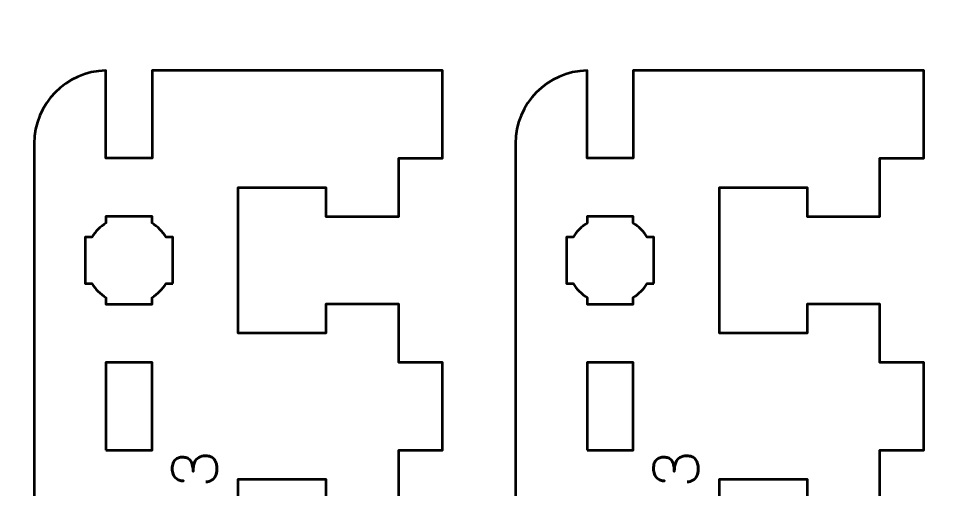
# Model space of a CAD drawing. Header units: centimetres. Extents: x -21 to 0, y -29.7 to 0.
# Drawn here: x -16.95 to -10.5, y -10.57 to -7.35 of the extents above; entities that cross this region are included whole.
import ezdxf

# ---------------------------------------------------------------- set-up
doc = ezdxf.new("R2010")
doc.units = ezdxf.units.CM
doc.header["$MEASUREMENT"] = 0
doc.layers.add('Layer 1', color=7, linetype='Continuous')

msp = doc.modelspace()

# ---------------------------------------------------------------- linework, layer by layer
at = {"layer": 'Layer 1', "color": 1, "lineweight": 53}
msp.add_open_spline([(-21.00003, -29.19995), (-21.00003, -29.19995), (-21.00003, -0.49992), (-21.00003, -0.49992), (-21.00003, -0.49992), (-21.00003, -0.22295), (-20.77694, 0.00004), (-20.49994, 0.00004), (-20.49994, 0.00004), (-20.49994, 0.00004), (-0.50008, 0.00004), (-0.50008, 0.00004), (-0.50008, 0.00004), (-0.22294, 0.00004), (0.00002, -0.22295), (0.00002, -0.49992), (0.00002, -0.49992), (0.00002, -0.49992), (0.00002, -29.19995), (0.00002, -29.19995), (0.00002, -29.19995), (0.00002, -29.47695), (-0.22294, -29.70004), (-0.50008, -29.70004), (-0.50008, -29.70004), (-0.50008, -29.70004), (-20.49994, -29.70004), (-20.49994, -29.70004), (-20.49994, -29.70004), (-20.77694, -29.70004), (-21.00003, -29.47695), (-21.00003, -29.19995)], degree=3, knots=[0, 0, 0, 0, 0.125, 0.125, 0.125, 0.125, 0.25, 0.25, 0.25, 0.25, 0.375, 0.375, 0.375, 0.375, 0.5, 0.5, 0.5, 0.5, 0.625, 0.625, 0.625, 0.625, 0.75, 0.75, 0.75, 0.75, 0.875, 0.875, 0.875, 0.875, 1, 1, 1, 1], dxfattribs=at)
at = {"layer": 'Layer 1', "lineweight": 53}
for points, knots in [([(-16.84999, -13.80011), (-16.84999, -14.07327), (-16.63079, -14.29533), (-16.35874, -14.30001), (-16.35874, -14.30001), (-16.35874, -14.30001), (-16.35874, -13.70011), (-16.35874, -13.70011), (-16.35874, -13.70011), (-16.35874, -13.70011), (-16.04124, -13.70011), (-16.04124, -13.70011), (-16.04124, -13.70011), (-16.04124, -13.70011), (-16.04124, -14.29819), (-16.04124, -14.29819), (-16.04124, -14.29819), (-16.04124, -14.29819), (-14.04999, -14.28761), (-14.04999, -14.28761), (-14.04999, -14.28761), (-14.04999, -14.28761), (-14.04999, -13.70011), (-14.04999, -13.70011), (-14.04999, -13.70011), (-14.04999, -13.70011), (-14.34999, -13.70011), (-14.34999, -13.70011), (-14.34999, -13.70011), (-14.34999, -13.70011), (-14.34999, -13.3001), (-14.34999, -13.3001), (-14.34999, -13.3001), (-14.34999, -13.3001), (-14.84999, -13.3001), (-14.84999, -13.3001), (-14.84999, -13.3001), (-14.84999, -13.3001), (-14.85, -13.5001), (-14.85, -13.5001), (-14.85, -13.5001), (-14.85, -13.5001), (-15.44999, -13.5001), (-15.44999, -13.5001), (-15.44999, -13.5001), (-15.44999, -13.11677), (-15.44999, -12.88342), (-15.44999, -12.50009), (-15.44999, -12.50009), (-15.44999, -12.50009), (-14.85, -12.50009), (-14.85, -12.50009), (-14.85, -12.50009), (-14.85, -12.50009), (-14.84999, -12.70009), (-14.84999, -12.70009), (-14.84999, -12.70009), (-14.84999, -12.70009), (-14.34998, -12.70009), (-14.34998, -12.70009), (-14.34998, -12.70009), (-14.34998, -12.70009), (-14.34999, -12.30008), (-14.34999, -12.30008), (-14.34999, -12.30008), (-14.34999, -12.30008), (-14.04999, -12.30008), (-14.04999, -12.30008), (-14.04999, -12.30008), (-14.04999, -12.30008), (-14.04999, -11.70007), (-14.04999, -11.70007), (-14.04999, -11.70007), (-14.04999, -11.70007), (-14.34999, -11.70007), (-14.34999, -11.70007), (-14.34999, -11.70007), (-14.34999, -11.70007), (-14.34999, -11.30007), (-14.34999, -11.30007), (-14.34999, -11.30007), (-14.34999, -11.30007), (-14.84999, -11.30007), (-14.84999, -11.30007), (-14.84999, -11.30007), (-14.84999, -11.30007), (-14.85, -11.50007), (-14.85, -11.50007), (-14.85, -11.50007), (-14.85, -11.50007), (-15.44999, -11.50007), (-15.44999, -11.50007), (-15.44999, -11.50007), (-15.44999, -11.11673), (-15.44999, -10.88339), (-15.44999, -10.50005), (-15.44999, -10.50005), (-15.44999, -10.50005), (-14.85, -10.50005), (-14.85, -10.50005), (-14.85, -10.50005), (-14.85, -10.50005), (-14.84999, -10.70005), (-14.84999, -10.70005), (-14.84999, -10.70005), (-14.84999, -10.70005), (-14.34998, -10.70005), (-14.34998, -10.70005), (-14.34998, -10.70005), (-14.34998, -10.70005), (-14.34999, -10.30005), (-14.34999, -10.30005), (-14.34999, -10.30005), (-14.34999, -10.30005), (-14.04999, -10.30005), (-14.04999, -10.30005), (-14.04999, -10.30005), (-14.04999, -10.30005), (-14.04999, -9.70004), (-14.04999, -9.70004), (-14.04999, -9.70004), (-14.04999, -9.70004), (-14.34999, -9.70004), (-14.34999, -9.70004), (-14.34999, -9.70004), (-14.34999, -9.70004), (-14.34999, -9.30003), (-14.34999, -9.30003), (-14.34999, -9.30003), (-14.34999, -9.30003), (-14.84999, -9.30003), (-14.84999, -9.30003), (-14.84999, -9.30003), (-14.84999, -9.30003), (-14.85, -9.50003), (-14.85, -9.50003), (-14.85, -9.50003), (-14.85, -9.50003), (-15.44999, -9.50003), (-15.44999, -9.50003), (-15.44999, -9.50003), (-15.44999, -9.1167), (-15.44999, -8.88335), (-15.44999, -8.50002), (-15.44999, -8.50002), (-15.44999, -8.50002), (-14.85, -8.50002), (-14.85, -8.50002), (-14.85, -8.50002), (-14.85, -8.50002), (-14.84999, -8.70002), (-14.84999, -8.70002), (-14.84999, -8.70002), (-14.84999, -8.70002), (-14.34998, -8.70002), (-14.34998, -8.70002), (-14.34998, -8.70002), (-14.34998, -8.70002), (-14.34999, -8.30001), (-14.34999, -8.30001), (-14.34999, -8.30001), (-14.34999, -8.30001), (-14.04999, -8.30001), (-14.04999, -8.30001), (-14.04999, -8.30001), (-14.04999, -8.30001), (-14.04999, -7.7), (-14.04999, -7.7), (-14.04999, -7.7), (-14.04999, -7.7), (-14.34999, -7.7), (-14.34999, -7.7), (-14.34999, -7.7), (-14.34999, -7.7), (-14.34998, -7.7), (-14.34998, -7.7), (-14.34998, -7.7), (-14.34998, -7.7), (-16.04124, -7.7), (-16.04124, -7.7), (-16.04124, -7.7), (-16.04124, -7.7), (-16.04124, -8.30001), (-16.04124, -8.30001), (-16.04124, -8.30001), (-16.04124, -8.30001), (-16.35874, -8.30001), (-16.35874, -8.30001), (-16.35874, -8.30001), (-16.35874, -8.30001), (-16.35874, -7.70011), (-16.35874, -7.70011), (-16.35874, -7.70011), (-16.63079, -7.70479), (-16.84999, -7.92685), (-16.84999, -8.20001)], [0, 0, 0, 0, 0.0204082, 0.0204082, 0.0204082, 0.0204082, 0.0408163, 0.0408163, 0.0408163, 0.0408163, 0.0612245, 0.0612245, 0.0612245, 0.0612245, 0.0816327, 0.0816327, 0.0816327, 0.0816327, 0.1020408, 0.1020408, 0.1020408, 0.1020408, 0.122449, 0.122449, 0.122449, 0.122449, 0.1428571, 0.1428571, 0.1428571, 0.1428571, 0.1632653, 0.1632653, 0.1632653, 0.1632653, 0.1836735, 0.1836735, 0.1836735, 0.1836735, 0.2040816, 0.2040816, 0.2040816, 0.2040816, 0.2244898, 0.2244898, 0.2244898, 0.2244898, 0.244898, 0.244898, 0.244898, 0.244898, 0.2653061, 0.2653061, 0.2653061, 0.2653061, 0.2857143, 0.2857143, 0.2857143, 0.2857143, 0.3061224, 0.3061224, 0.3061224, 0.3061224, 0.3265306, 0.3265306, 0.3265306, 0.3265306, 0.3469388, 0.3469388, 0.3469388, 0.3469388, 0.3673469, 0.3673469, 0.3673469, 0.3673469, 0.3877551, 0.3877551, 0.3877551, 0.3877551, 0.4081633, 0.4081633, 0.4081633, 0.4081633, 0.4285714, 0.4285714, 0.4285714, 0.4285714, 0.4489796, 0.4489796, 0.4489796, 0.4489796, 0.4693878, 0.4693878, 0.4693878, 0.4693878, 0.4897959, 0.4897959, 0.4897959, 0.4897959, 0.5102041, 0.5102041, 0.5102041, 0.5102041, 0.5306122, 0.5306122, 0.5306122, 0.5306122, 0.5510204, 0.5510204, 0.5510204, 0.5510204, 0.5714286, 0.5714286, 0.5714286, 0.5714286, 0.5918367, 0.5918367, 0.5918367, 0.5918367, 0.6122449, 0.6122449, 0.6122449, 0.6122449, 0.6326531, 0.6326531, 0.6326531, 0.6326531, 0.6530612, 0.6530612, 0.6530612, 0.6530612, 0.6734694, 0.6734694, 0.6734694, 0.6734694, 0.6938776, 0.6938776, 0.6938776, 0.6938776, 0.7142857, 0.7142857, 0.7142857, 0.7142857, 0.7346939, 0.7346939, 0.7346939, 0.7346939, 0.755102, 0.755102, 0.755102, 0.755102, 0.7755102, 0.7755102, 0.7755102, 0.7755102, 0.7959184, 0.7959184, 0.7959184, 0.7959184, 0.8163265, 0.8163265, 0.8163265, 0.8163265, 0.8367347, 0.8367347, 0.8367347, 0.8367347, 0.8571429, 0.8571429, 0.8571429, 0.8571429, 0.877551, 0.877551, 0.877551, 0.877551, 0.8979592, 0.8979592, 0.8979592, 0.8979592, 0.9183673, 0.9183673, 0.9183673, 0.9183673, 0.9387755, 0.9387755, 0.9387755, 0.9387755, 0.9591837, 0.9591837, 0.9591837, 0.9591837, 0.9795918, 0.9795918, 0.9795918, 0.9795918, 1, 1, 1, 1]), ([(-13.54999, -13.80011), (-13.54999, -14.07327), (-13.33079, -14.29533), (-13.05874, -14.30001), (-13.05874, -14.30001), (-13.05874, -14.30001), (-13.05874, -13.70011), (-13.05874, -13.70011), (-13.05874, -13.70011), (-13.05874, -13.70011), (-12.74124, -13.70011), (-12.74124, -13.70011), (-12.74124, -13.70011), (-12.74124, -13.70011), (-12.74124, -14.29819), (-12.74124, -14.29819), (-12.74124, -14.29819), (-12.74124, -14.29819), (-10.74999, -14.28761), (-10.74999, -14.28761), (-10.74999, -14.28761), (-10.74999, -14.28761), (-10.74999, -13.70011), (-10.74999, -13.70011), (-10.74999, -13.70011), (-10.74999, -13.70011), (-11.04999, -13.70011), (-11.04999, -13.70011), (-11.04999, -13.70011), (-11.04999, -13.70011), (-11.04999, -13.3001), (-11.04999, -13.3001), (-11.04999, -13.3001), (-11.04999, -13.3001), (-11.54999, -13.3001), (-11.54999, -13.3001), (-11.54999, -13.3001), (-11.54999, -13.3001), (-11.55, -13.5001), (-11.55, -13.5001), (-11.55, -13.5001), (-11.55, -13.5001), (-12.14999, -13.5001), (-12.14999, -13.5001), (-12.14999, -13.5001), (-12.14999, -13.11677), (-12.14999, -12.88342), (-12.14999, -12.50009), (-12.14999, -12.50009), (-12.14999, -12.50009), (-11.55, -12.50009), (-11.55, -12.50009), (-11.55, -12.50009), (-11.55, -12.50009), (-11.54999, -12.70009), (-11.54999, -12.70009), (-11.54999, -12.70009), (-11.54999, -12.70009), (-11.04998, -12.70009), (-11.04998, -12.70009), (-11.04998, -12.70009), (-11.04998, -12.70009), (-11.04999, -12.30008), (-11.04999, -12.30008), (-11.04999, -12.30008), (-11.04999, -12.30008), (-10.74999, -12.30008), (-10.74999, -12.30008), (-10.74999, -12.30008), (-10.74999, -12.30008), (-10.74999, -11.70007), (-10.74999, -11.70007), (-10.74999, -11.70007), (-10.74999, -11.70007), (-11.04999, -11.70007), (-11.04999, -11.70007), (-11.04999, -11.70007), (-11.04999, -11.70007), (-11.04999, -11.30007), (-11.04999, -11.30007), (-11.04999, -11.30007), (-11.04999, -11.30007), (-11.54999, -11.30007), (-11.54999, -11.30007), (-11.54999, -11.30007), (-11.54999, -11.30007), (-11.55, -11.50007), (-11.55, -11.50007), (-11.55, -11.50007), (-11.55, -11.50007), (-12.14999, -11.50007), (-12.14999, -11.50007), (-12.14999, -11.50007), (-12.14999, -11.11673), (-12.14999, -10.88339), (-12.14999, -10.50005), (-12.14999, -10.50005), (-12.14999, -10.50005), (-11.55, -10.50005), (-11.55, -10.50005), (-11.55, -10.50005), (-11.55, -10.50005), (-11.54999, -10.70005), (-11.54999, -10.70005), (-11.54999, -10.70005), (-11.54999, -10.70005), (-11.04998, -10.70005), (-11.04998, -10.70005), (-11.04998, -10.70005), (-11.04998, -10.70005), (-11.04999, -10.30005), (-11.04999, -10.30005), (-11.04999, -10.30005), (-11.04999, -10.30005), (-10.74999, -10.30005), (-10.74999, -10.30005), (-10.74999, -10.30005), (-10.74999, -10.30005), (-10.74999, -9.70004), (-10.74999, -9.70004), (-10.74999, -9.70004), (-10.74999, -9.70004), (-11.04999, -9.70004), (-11.04999, -9.70004), (-11.04999, -9.70004), (-11.04999, -9.70004), (-11.04999, -9.30003), (-11.04999, -9.30003), (-11.04999, -9.30003), (-11.04999, -9.30003), (-11.54999, -9.30003), (-11.54999, -9.30003), (-11.54999, -9.30003), (-11.54999, -9.30003), (-11.55, -9.50003), (-11.55, -9.50003), (-11.55, -9.50003), (-11.55, -9.50003), (-12.14999, -9.50003), (-12.14999, -9.50003), (-12.14999, -9.50003), (-12.14999, -9.1167), (-12.14999, -8.88335), (-12.14999, -8.50002), (-12.14999, -8.50002), (-12.14999, -8.50002), (-11.55, -8.50002), (-11.55, -8.50002), (-11.55, -8.50002), (-11.55, -8.50002), (-11.54999, -8.70002), (-11.54999, -8.70002), (-11.54999, -8.70002), (-11.54999, -8.70002), (-11.04998, -8.70002), (-11.04998, -8.70002), (-11.04998, -8.70002), (-11.04998, -8.70002), (-11.04999, -8.30001), (-11.04999, -8.30001), (-11.04999, -8.30001), (-11.04999, -8.30001), (-10.74999, -8.30001), (-10.74999, -8.30001), (-10.74999, -8.30001), (-10.74999, -8.30001), (-10.74999, -7.7), (-10.74999, -7.7), (-10.74999, -7.7), (-10.74999, -7.7), (-11.04999, -7.7), (-11.04999, -7.7), (-11.04999, -7.7), (-11.04999, -7.7), (-11.04998, -7.7), (-11.04998, -7.7), (-11.04998, -7.7), (-11.04998, -7.7), (-12.74124, -7.7), (-12.74124, -7.7), (-12.74124, -7.7), (-12.74124, -7.7), (-12.74124, -8.30001), (-12.74124, -8.30001), (-12.74124, -8.30001), (-12.74124, -8.30001), (-13.05874, -8.30001), (-13.05874, -8.30001), (-13.05874, -8.30001), (-13.05874, -8.30001), (-13.05874, -7.70011), (-13.05874, -7.70011), (-13.05874, -7.70011), (-13.33079, -7.70479), (-13.54999, -7.92685), (-13.54999, -8.20001)], [0, 0, 0, 0, 0.0204082, 0.0204082, 0.0204082, 0.0204082, 0.0408163, 0.0408163, 0.0408163, 0.0408163, 0.0612245, 0.0612245, 0.0612245, 0.0612245, 0.0816327, 0.0816327, 0.0816327, 0.0816327, 0.1020408, 0.1020408, 0.1020408, 0.1020408, 0.122449, 0.122449, 0.122449, 0.122449, 0.1428571, 0.1428571, 0.1428571, 0.1428571, 0.1632653, 0.1632653, 0.1632653, 0.1632653, 0.1836735, 0.1836735, 0.1836735, 0.1836735, 0.2040816, 0.2040816, 0.2040816, 0.2040816, 0.2244898, 0.2244898, 0.2244898, 0.2244898, 0.244898, 0.244898, 0.244898, 0.244898, 0.2653061, 0.2653061, 0.2653061, 0.2653061, 0.2857143, 0.2857143, 0.2857143, 0.2857143, 0.3061224, 0.3061224, 0.3061224, 0.3061224, 0.3265306, 0.3265306, 0.3265306, 0.3265306, 0.3469388, 0.3469388, 0.3469388, 0.3469388, 0.3673469, 0.3673469, 0.3673469, 0.3673469, 0.3877551, 0.3877551, 0.3877551, 0.3877551, 0.4081633, 0.4081633, 0.4081633, 0.4081633, 0.4285714, 0.4285714, 0.4285714, 0.4285714, 0.4489796, 0.4489796, 0.4489796, 0.4489796, 0.4693878, 0.4693878, 0.4693878, 0.4693878, 0.4897959, 0.4897959, 0.4897959, 0.4897959, 0.5102041, 0.5102041, 0.5102041, 0.5102041, 0.5306122, 0.5306122, 0.5306122, 0.5306122, 0.5510204, 0.5510204, 0.5510204, 0.5510204, 0.5714286, 0.5714286, 0.5714286, 0.5714286, 0.5918367, 0.5918367, 0.5918367, 0.5918367, 0.6122449, 0.6122449, 0.6122449, 0.6122449, 0.6326531, 0.6326531, 0.6326531, 0.6326531, 0.6530612, 0.6530612, 0.6530612, 0.6530612, 0.6734694, 0.6734694, 0.6734694, 0.6734694, 0.6938776, 0.6938776, 0.6938776, 0.6938776, 0.7142857, 0.7142857, 0.7142857, 0.7142857, 0.7346939, 0.7346939, 0.7346939, 0.7346939, 0.755102, 0.755102, 0.755102, 0.755102, 0.7755102, 0.7755102, 0.7755102, 0.7755102, 0.7959184, 0.7959184, 0.7959184, 0.7959184, 0.8163265, 0.8163265, 0.8163265, 0.8163265, 0.8367347, 0.8367347, 0.8367347, 0.8367347, 0.8571429, 0.8571429, 0.8571429, 0.8571429, 0.877551, 0.877551, 0.877551, 0.877551, 0.8979592, 0.8979592, 0.8979592, 0.8979592, 0.9183673, 0.9183673, 0.9183673, 0.9183673, 0.9387755, 0.9387755, 0.9387755, 0.9387755, 0.9591837, 0.9591837, 0.9591837, 0.9591837, 0.9795918, 0.9795918, 0.9795918, 0.9795918, 1, 1, 1, 1]), ([(-15.89999, -9.15878), (-15.89999, -9.15878), (-15.94543, -9.15878), (-15.94543, -9.15878), (-15.94543, -9.15878), (-15.96966, -9.19754), (-16.00249, -9.23036), (-16.04124, -9.25459), (-16.04124, -9.25459), (-16.04124, -9.25459), (-16.04124, -9.30003), (-16.04124, -9.30003), (-16.04124, -9.30003), (-16.04124, -9.30003), (-16.19999, -9.30003), (-16.19999, -9.30003), (-16.19999, -9.30003), (-16.19999, -9.30003), (-16.35874, -9.30003), (-16.35874, -9.30003), (-16.35874, -9.30003), (-16.35874, -9.30003), (-16.35874, -9.25459), (-16.35874, -9.25459), (-16.35874, -9.25459), (-16.39749, -9.23036), (-16.43032, -9.19754), (-16.45455, -9.15878), (-16.45455, -9.15878), (-16.45455, -9.15878), (-16.49999, -9.15878), (-16.49999, -9.15878), (-16.49999, -9.15878), (-16.49999, -9.15878), (-16.49999, -9.00003), (-16.49999, -9.00003), (-16.49999, -9.00003), (-16.49999, -9.00003), (-16.49999, -8.84127), (-16.49999, -8.84127), (-16.49999, -8.84127), (-16.49999, -8.84127), (-16.45455, -8.84127), (-16.45455, -8.84127), (-16.45455, -8.84127), (-16.43032, -8.80251), (-16.39749, -8.76969), (-16.35874, -8.74546), (-16.35874, -8.74546), (-16.35874, -8.74546), (-16.35874, -8.70002), (-16.35874, -8.70002), (-16.35874, -8.70002), (-16.35874, -8.70002), (-16.19999, -8.70002), (-16.19999, -8.70002), (-16.19999, -8.70002), (-16.19999, -8.70002), (-16.04124, -8.70002), (-16.04124, -8.70002), (-16.04124, -8.70002), (-16.04124, -8.70002), (-16.04124, -8.74546), (-16.04124, -8.74546), (-16.04124, -8.74546), (-16.00249, -8.76969), (-15.96966, -8.80251), (-15.94543, -8.84127), (-15.94543, -8.84127), (-15.94543, -8.84127), (-15.89999, -8.84127), (-15.89999, -8.84127), (-15.89999, -8.84127), (-15.89999, -8.84127), (-15.89999, -9.00003), (-15.89999, -9.00003), (-15.89999, -9.00003), (-15.89999, -9.00003), (-15.89999, -9.15878), (-15.89999, -9.15878)], [0, 0, 0, 0, 0.05, 0.05, 0.05, 0.05, 0.1, 0.1, 0.1, 0.1, 0.15, 0.15, 0.15, 0.15, 0.2, 0.2, 0.2, 0.2, 0.25, 0.25, 0.25, 0.25, 0.3, 0.3, 0.3, 0.3, 0.35, 0.35, 0.35, 0.35, 0.4, 0.4, 0.4, 0.4, 0.45, 0.45, 0.45, 0.45, 0.5, 0.5, 0.5, 0.5, 0.55, 0.55, 0.55, 0.55, 0.6, 0.6, 0.6, 0.6, 0.65, 0.65, 0.65, 0.65, 0.7, 0.7, 0.7, 0.7, 0.75, 0.75, 0.75, 0.75, 0.8, 0.8, 0.8, 0.8, 0.85, 0.85, 0.85, 0.85, 0.9, 0.9, 0.9, 0.9, 0.95, 0.95, 0.95, 0.95, 1, 1, 1, 1]), ([(-12.59999, -9.15878), (-12.59999, -9.15878), (-12.64543, -9.15878), (-12.64543, -9.15878), (-12.64543, -9.15878), (-12.66966, -9.19754), (-12.70249, -9.23036), (-12.74124, -9.25459), (-12.74124, -9.25459), (-12.74124, -9.25459), (-12.74124, -9.30003), (-12.74124, -9.30003), (-12.74124, -9.30003), (-12.74124, -9.30003), (-12.89999, -9.30003), (-12.89999, -9.30003), (-12.89999, -9.30003), (-12.89999, -9.30003), (-13.05874, -9.30003), (-13.05874, -9.30003), (-13.05874, -9.30003), (-13.05874, -9.30003), (-13.05874, -9.25459), (-13.05874, -9.25459), (-13.05874, -9.25459), (-13.09749, -9.23036), (-13.13032, -9.19754), (-13.15455, -9.15878), (-13.15455, -9.15878), (-13.15455, -9.15878), (-13.19999, -9.15878), (-13.19999, -9.15878), (-13.19999, -9.15878), (-13.19999, -9.15878), (-13.19999, -9.00003), (-13.19999, -9.00003), (-13.19999, -9.00003), (-13.19999, -9.00003), (-13.19999, -8.84127), (-13.19999, -8.84127), (-13.19999, -8.84127), (-13.19999, -8.84127), (-13.15455, -8.84127), (-13.15455, -8.84127), (-13.15455, -8.84127), (-13.13032, -8.80251), (-13.09749, -8.76969), (-13.05874, -8.74546), (-13.05874, -8.74546), (-13.05874, -8.74546), (-13.05874, -8.70002), (-13.05874, -8.70002), (-13.05874, -8.70002), (-13.05874, -8.70002), (-12.89999, -8.70002), (-12.89999, -8.70002), (-12.89999, -8.70002), (-12.89999, -8.70002), (-12.74124, -8.70002), (-12.74124, -8.70002), (-12.74124, -8.70002), (-12.74124, -8.70002), (-12.74124, -8.74546), (-12.74124, -8.74546), (-12.74124, -8.74546), (-12.70249, -8.76969), (-12.66966, -8.80251), (-12.64543, -8.84127), (-12.64543, -8.84127), (-12.64543, -8.84127), (-12.59999, -8.84127), (-12.59999, -8.84127), (-12.59999, -8.84127), (-12.59999, -8.84127), (-12.59999, -9.00003), (-12.59999, -9.00003), (-12.59999, -9.00003), (-12.59999, -9.00003), (-12.59999, -9.15878), (-12.59999, -9.15878)], [0, 0, 0, 0, 0.05, 0.05, 0.05, 0.05, 0.1, 0.1, 0.1, 0.1, 0.15, 0.15, 0.15, 0.15, 0.2, 0.2, 0.2, 0.2, 0.25, 0.25, 0.25, 0.25, 0.3, 0.3, 0.3, 0.3, 0.35, 0.35, 0.35, 0.35, 0.4, 0.4, 0.4, 0.4, 0.45, 0.45, 0.45, 0.45, 0.5, 0.5, 0.5, 0.5, 0.55, 0.55, 0.55, 0.55, 0.6, 0.6, 0.6, 0.6, 0.65, 0.65, 0.65, 0.65, 0.7, 0.7, 0.7, 0.7, 0.75, 0.75, 0.75, 0.75, 0.8, 0.8, 0.8, 0.8, 0.85, 0.85, 0.85, 0.85, 0.9, 0.9, 0.9, 0.9, 0.95, 0.95, 0.95, 0.95, 1, 1, 1, 1]), ([(-16.35874, -10.30005), (-16.35874, -10.30005), (-16.35874, -9.70004), (-16.35874, -9.70004), (-16.35874, -9.70004), (-16.35874, -9.70004), (-16.04124, -9.70004), (-16.04124, -9.70004), (-16.04124, -9.70004), (-16.04124, -9.70004), (-16.04124, -10.30005), (-16.04124, -10.30005), (-16.04124, -10.30005), (-16.04124, -10.30005), (-16.35874, -10.30005), (-16.35874, -10.30005)], [0, 0, 0, 0, 0.25, 0.25, 0.25, 0.25, 0.5, 0.5, 0.5, 0.5, 0.75, 0.75, 0.75, 0.75, 1, 1, 1, 1]), ([(-13.05874, -10.30005), (-13.05874, -10.30005), (-13.05874, -9.70004), (-13.05874, -9.70004), (-13.05874, -9.70004), (-13.05874, -9.70004), (-12.74124, -9.70004), (-12.74124, -9.70004), (-12.74124, -9.70004), (-12.74124, -9.70004), (-12.74124, -10.30005), (-12.74124, -10.30005), (-12.74124, -10.30005), (-12.74124, -10.30005), (-13.05874, -10.30005), (-13.05874, -10.30005)], [0, 0, 0, 0, 0.25, 0.25, 0.25, 0.25, 0.5, 0.5, 0.5, 0.5, 0.75, 0.75, 0.75, 0.75, 1, 1, 1, 1])]:
    msp.add_open_spline(points, degree=3, knots=knots, dxfattribs=at)
at = {"layer": 'Layer 1', "color": 3, "lineweight": 53}
for points in [[(-16.84999, -8.20001), (-16.84999, -8.20001), (-16.84999, -13.80011), (-16.84999, -13.80011)], [(-13.54999, -8.20001), (-13.54999, -8.20001), (-13.54999, -13.80011), (-13.54999, -13.80011)]]:
    msp.add_open_spline(points, degree=3, dxfattribs=at)
at = {"layer": 'Layer 1', "color": 5, "lineweight": 53}
for points in [[(-15.67273, -10.51767), (-15.65749, -10.5176), (-15.64423, -10.51407), (-15.63273, -10.50709), (-15.63273, -10.50709), (-15.6213, -10.5001), (-15.61234, -10.49015), (-15.60592, -10.47717), (-15.60592, -10.47717), (-15.5995, -10.46419), (-15.59625, -10.4486), (-15.59611, -10.43046), (-15.59611, -10.43046), (-15.59611, -10.41685), (-15.59752, -10.4045), (-15.60048, -10.39328), (-15.60048, -10.39328), (-15.60345, -10.38213), (-15.60803, -10.37254), (-15.61431, -10.36442), (-15.61431, -10.36442), (-15.62059, -10.35631), (-15.62871, -10.3501), (-15.63858, -10.34566), (-15.63858, -10.34566), (-15.64853, -10.34128), (-15.66046, -10.3391), (-15.67443, -10.33903), (-15.67443, -10.33903), (-15.69305, -10.33895), (-15.70879, -10.34276), (-15.72156, -10.35031), (-15.72156, -10.35031), (-15.73433, -10.35786), (-15.74392, -10.36958), (-15.75048, -10.38531), (-15.75048, -10.38531), (-15.75705, -10.40104), (-15.76036, -10.42122), (-15.76036, -10.4457), (-15.76036, -10.4457), (-15.76029, -10.42743), (-15.76198, -10.41212), (-15.76544, -10.39963), (-15.76544, -10.39963), (-15.7689, -10.38721), (-15.77377, -10.37727), (-15.78012, -10.36979), (-15.78012, -10.36979), (-15.7864, -10.36231), (-15.79388, -10.35688), (-15.80248, -10.35363), (-15.80248, -10.35363), (-15.81102, -10.35031), (-15.8204, -10.34869), (-15.83063, -10.34876), (-15.83063, -10.34876), (-15.84087, -10.34869), (-15.85032, -10.3501), (-15.85907, -10.35292), (-15.85907, -10.35292), (-15.86782, -10.35568), (-15.87551, -10.36019), (-15.88207, -10.36633), (-15.88207, -10.36633), (-15.88863, -10.37247), (-15.89378, -10.38058), (-15.89745, -10.39053), (-15.89745, -10.39053), (-15.90112, -10.40055), (-15.90295, -10.41276), (-15.90302, -10.42708), (-15.90302, -10.42708), (-15.90295, -10.44133), (-15.90084, -10.45382), (-15.89674, -10.4644), (-15.89674, -10.4644), (-15.89265, -10.47506), (-15.88708, -10.4838), (-15.87995, -10.49086), (-15.87995, -10.49086), (-15.87283, -10.49784), (-15.86471, -10.50307), (-15.85554, -10.50652), (-15.85554, -10.50652), (-15.84637, -10.51005), (-15.83663, -10.51174), (-15.8264, -10.51174), (-15.8264, -10.51174), (-15.83663, -10.51174), (-15.84637, -10.51005), (-15.85554, -10.50652), (-15.85554, -10.50652), (-15.86471, -10.50307), (-15.87283, -10.49784), (-15.87995, -10.49086), (-15.87995, -10.49086), (-15.88708, -10.4838), (-15.89265, -10.47506), (-15.89674, -10.4644), (-15.89674, -10.4644), (-15.90084, -10.45382), (-15.90295, -10.44133), (-15.90302, -10.42708), (-15.90302, -10.42708), (-15.90295, -10.41276), (-15.90112, -10.40055), (-15.89745, -10.39053), (-15.89745, -10.39053), (-15.89378, -10.38058), (-15.88863, -10.37247), (-15.88207, -10.36633), (-15.88207, -10.36633), (-15.87551, -10.36019), (-15.86782, -10.35568), (-15.85907, -10.35292), (-15.85907, -10.35292), (-15.85032, -10.3501), (-15.84087, -10.34869), (-15.83063, -10.34876), (-15.83063, -10.34876), (-15.8204, -10.34869), (-15.81102, -10.35031), (-15.80248, -10.35363), (-15.80248, -10.35363), (-15.79388, -10.35688), (-15.7864, -10.36231), (-15.78012, -10.36979), (-15.78012, -10.36979), (-15.77377, -10.37727), (-15.7689, -10.38721), (-15.76544, -10.39963), (-15.76544, -10.39963), (-15.76198, -10.41212), (-15.76029, -10.42743), (-15.76036, -10.4457), (-15.76036, -10.4457), (-15.76036, -10.42122), (-15.75705, -10.40104), (-15.75048, -10.38531), (-15.75048, -10.38531), (-15.74392, -10.36958), (-15.73433, -10.35786), (-15.72156, -10.35031), (-15.72156, -10.35031), (-15.70879, -10.34276), (-15.69305, -10.33895), (-15.67443, -10.33903), (-15.67443, -10.33903), (-15.66046, -10.3391), (-15.64853, -10.34128), (-15.63858, -10.34566), (-15.63858, -10.34566), (-15.62871, -10.3501), (-15.62059, -10.35631), (-15.61431, -10.36442), (-15.61431, -10.36442), (-15.60803, -10.37254), (-15.60345, -10.38213), (-15.60048, -10.39328), (-15.60048, -10.39328), (-15.59752, -10.4045), (-15.59611, -10.41685), (-15.59611, -10.43046), (-15.59611, -10.43046), (-15.59625, -10.4486), (-15.5995, -10.46419), (-15.60592, -10.47717), (-15.60592, -10.47717), (-15.61234, -10.49015), (-15.6213, -10.5001), (-15.63273, -10.50709), (-15.63273, -10.50709), (-15.64423, -10.51407), (-15.65749, -10.5176), (-15.67273, -10.51767)], [(-12.37273, -10.51767), (-12.35749, -10.5176), (-12.34423, -10.51407), (-12.33273, -10.50709), (-12.33273, -10.50709), (-12.3213, -10.5001), (-12.31234, -10.49015), (-12.30592, -10.47717), (-12.30592, -10.47717), (-12.2995, -10.46419), (-12.29625, -10.4486), (-12.29611, -10.43046), (-12.29611, -10.43046), (-12.29611, -10.41685), (-12.29752, -10.4045), (-12.30048, -10.39328), (-12.30048, -10.39328), (-12.30345, -10.38213), (-12.30803, -10.37254), (-12.31431, -10.36442), (-12.31431, -10.36442), (-12.32059, -10.35631), (-12.32871, -10.3501), (-12.33858, -10.34566), (-12.33858, -10.34566), (-12.34853, -10.34128), (-12.36046, -10.3391), (-12.37443, -10.33903), (-12.37443, -10.33903), (-12.39305, -10.33895), (-12.40879, -10.34276), (-12.42156, -10.35031), (-12.42156, -10.35031), (-12.43433, -10.35786), (-12.44392, -10.36958), (-12.45048, -10.38531), (-12.45048, -10.38531), (-12.45705, -10.40104), (-12.46036, -10.42122), (-12.46036, -10.4457), (-12.46036, -10.4457), (-12.46029, -10.42743), (-12.46198, -10.41212), (-12.46544, -10.39963), (-12.46544, -10.39963), (-12.4689, -10.38721), (-12.47377, -10.37727), (-12.48012, -10.36979), (-12.48012, -10.36979), (-12.4864, -10.36231), (-12.49388, -10.35688), (-12.50248, -10.35363), (-12.50248, -10.35363), (-12.51102, -10.35031), (-12.5204, -10.34869), (-12.53063, -10.34876), (-12.53063, -10.34876), (-12.54087, -10.34869), (-12.55032, -10.3501), (-12.55907, -10.35292), (-12.55907, -10.35292), (-12.56782, -10.35568), (-12.57551, -10.36019), (-12.58207, -10.36633), (-12.58207, -10.36633), (-12.58863, -10.37247), (-12.59378, -10.38058), (-12.59745, -10.39053), (-12.59745, -10.39053), (-12.60112, -10.40055), (-12.60295, -10.41276), (-12.60302, -10.42708), (-12.60302, -10.42708), (-12.60295, -10.44133), (-12.60084, -10.45382), (-12.59674, -10.4644), (-12.59674, -10.4644), (-12.59265, -10.47506), (-12.58708, -10.4838), (-12.57995, -10.49086), (-12.57995, -10.49086), (-12.57283, -10.49784), (-12.56471, -10.50307), (-12.55554, -10.50652), (-12.55554, -10.50652), (-12.54637, -10.51005), (-12.53663, -10.51174), (-12.5264, -10.51174), (-12.5264, -10.51174), (-12.53663, -10.51174), (-12.54637, -10.51005), (-12.55554, -10.50652), (-12.55554, -10.50652), (-12.56471, -10.50307), (-12.57283, -10.49784), (-12.57995, -10.49086), (-12.57995, -10.49086), (-12.58708, -10.4838), (-12.59265, -10.47506), (-12.59674, -10.4644), (-12.59674, -10.4644), (-12.60084, -10.45382), (-12.60295, -10.44133), (-12.60302, -10.42708), (-12.60302, -10.42708), (-12.60295, -10.41276), (-12.60112, -10.40055), (-12.59745, -10.39053), (-12.59745, -10.39053), (-12.59378, -10.38058), (-12.58863, -10.37247), (-12.58207, -10.36633), (-12.58207, -10.36633), (-12.57551, -10.36019), (-12.56782, -10.35568), (-12.55907, -10.35292), (-12.55907, -10.35292), (-12.55032, -10.3501), (-12.54087, -10.34869), (-12.53063, -10.34876), (-12.53063, -10.34876), (-12.5204, -10.34869), (-12.51102, -10.35031), (-12.50248, -10.35363), (-12.50248, -10.35363), (-12.49388, -10.35688), (-12.4864, -10.36231), (-12.48012, -10.36979), (-12.48012, -10.36979), (-12.47377, -10.37727), (-12.4689, -10.38721), (-12.46544, -10.39963), (-12.46544, -10.39963), (-12.46198, -10.41212), (-12.46029, -10.42743), (-12.46036, -10.4457), (-12.46036, -10.4457), (-12.46036, -10.42122), (-12.45705, -10.40104), (-12.45048, -10.38531), (-12.45048, -10.38531), (-12.44392, -10.36958), (-12.43433, -10.35786), (-12.42156, -10.35031), (-12.42156, -10.35031), (-12.40879, -10.34276), (-12.39305, -10.33895), (-12.37443, -10.33903), (-12.37443, -10.33903), (-12.36046, -10.3391), (-12.34853, -10.34128), (-12.33858, -10.34566), (-12.33858, -10.34566), (-12.32871, -10.3501), (-12.32059, -10.35631), (-12.31431, -10.36442), (-12.31431, -10.36442), (-12.30803, -10.37254), (-12.30345, -10.38213), (-12.30048, -10.39328), (-12.30048, -10.39328), (-12.29752, -10.4045), (-12.29611, -10.41685), (-12.29611, -10.43046), (-12.29611, -10.43046), (-12.29625, -10.4486), (-12.2995, -10.46419), (-12.30592, -10.47717), (-12.30592, -10.47717), (-12.31234, -10.49015), (-12.3213, -10.5001), (-12.33273, -10.50709), (-12.33273, -10.50709), (-12.34423, -10.51407), (-12.35749, -10.5176), (-12.37273, -10.51767)]]:
    msp.add_open_spline(points, degree=3, knots=[0, 0, 0, 0, 0.0227273, 0.0227273, 0.0227273, 0.0227273, 0.0454545, 0.0454545, 0.0454545, 0.0454545, 0.0681818, 0.0681818, 0.0681818, 0.0681818, 0.0909091, 0.0909091, 0.0909091, 0.0909091, 0.1136364, 0.1136364, 0.1136364, 0.1136364, 0.1363636, 0.1363636, 0.1363636, 0.1363636, 0.1590909, 0.1590909, 0.1590909, 0.1590909, 0.1818182, 0.1818182, 0.1818182, 0.1818182, 0.2045455, 0.2045455, 0.2045455, 0.2045455, 0.2272727, 0.2272727, 0.2272727, 0.2272727, 0.25, 0.25, 0.25, 0.25, 0.2727273, 0.2727273, 0.2727273, 0.2727273, 0.2954545, 0.2954545, 0.2954545, 0.2954545, 0.3181818, 0.3181818, 0.3181818, 0.3181818, 0.3409091, 0.3409091, 0.3409091, 0.3409091, 0.3636364, 0.3636364, 0.3636364, 0.3636364, 0.3863636, 0.3863636, 0.3863636, 0.3863636, 0.4090909, 0.4090909, 0.4090909, 0.4090909, 0.4318182, 0.4318182, 0.4318182, 0.4318182, 0.4545455, 0.4545455, 0.4545455, 0.4545455, 0.4772727, 0.4772727, 0.4772727, 0.4772727, 0.5, 0.5, 0.5, 0.5, 0.5227273, 0.5227273, 0.5227273, 0.5227273, 0.5454545, 0.5454545, 0.5454545, 0.5454545, 0.5681818, 0.5681818, 0.5681818, 0.5681818, 0.5909091, 0.5909091, 0.5909091, 0.5909091, 0.6136364, 0.6136364, 0.6136364, 0.6136364, 0.6363636, 0.6363636, 0.6363636, 0.6363636, 0.6590909, 0.6590909, 0.6590909, 0.6590909, 0.6818182, 0.6818182, 0.6818182, 0.6818182, 0.7045455, 0.7045455, 0.7045455, 0.7045455, 0.7272727, 0.7272727, 0.7272727, 0.7272727, 0.75, 0.75, 0.75, 0.75, 0.7727273, 0.7727273, 0.7727273, 0.7727273, 0.7954545, 0.7954545, 0.7954545, 0.7954545, 0.8181818, 0.8181818, 0.8181818, 0.8181818, 0.8409091, 0.8409091, 0.8409091, 0.8409091, 0.8636364, 0.8636364, 0.8636364, 0.8636364, 0.8863636, 0.8863636, 0.8863636, 0.8863636, 0.9090909, 0.9090909, 0.9090909, 0.9090909, 0.9318182, 0.9318182, 0.9318182, 0.9318182, 0.9545455, 0.9545455, 0.9545455, 0.9545455, 0.9772727, 0.9772727, 0.9772727, 0.9772727, 1, 1, 1, 1], dxfattribs=at)

doc.saveas('drawing.dxf')
